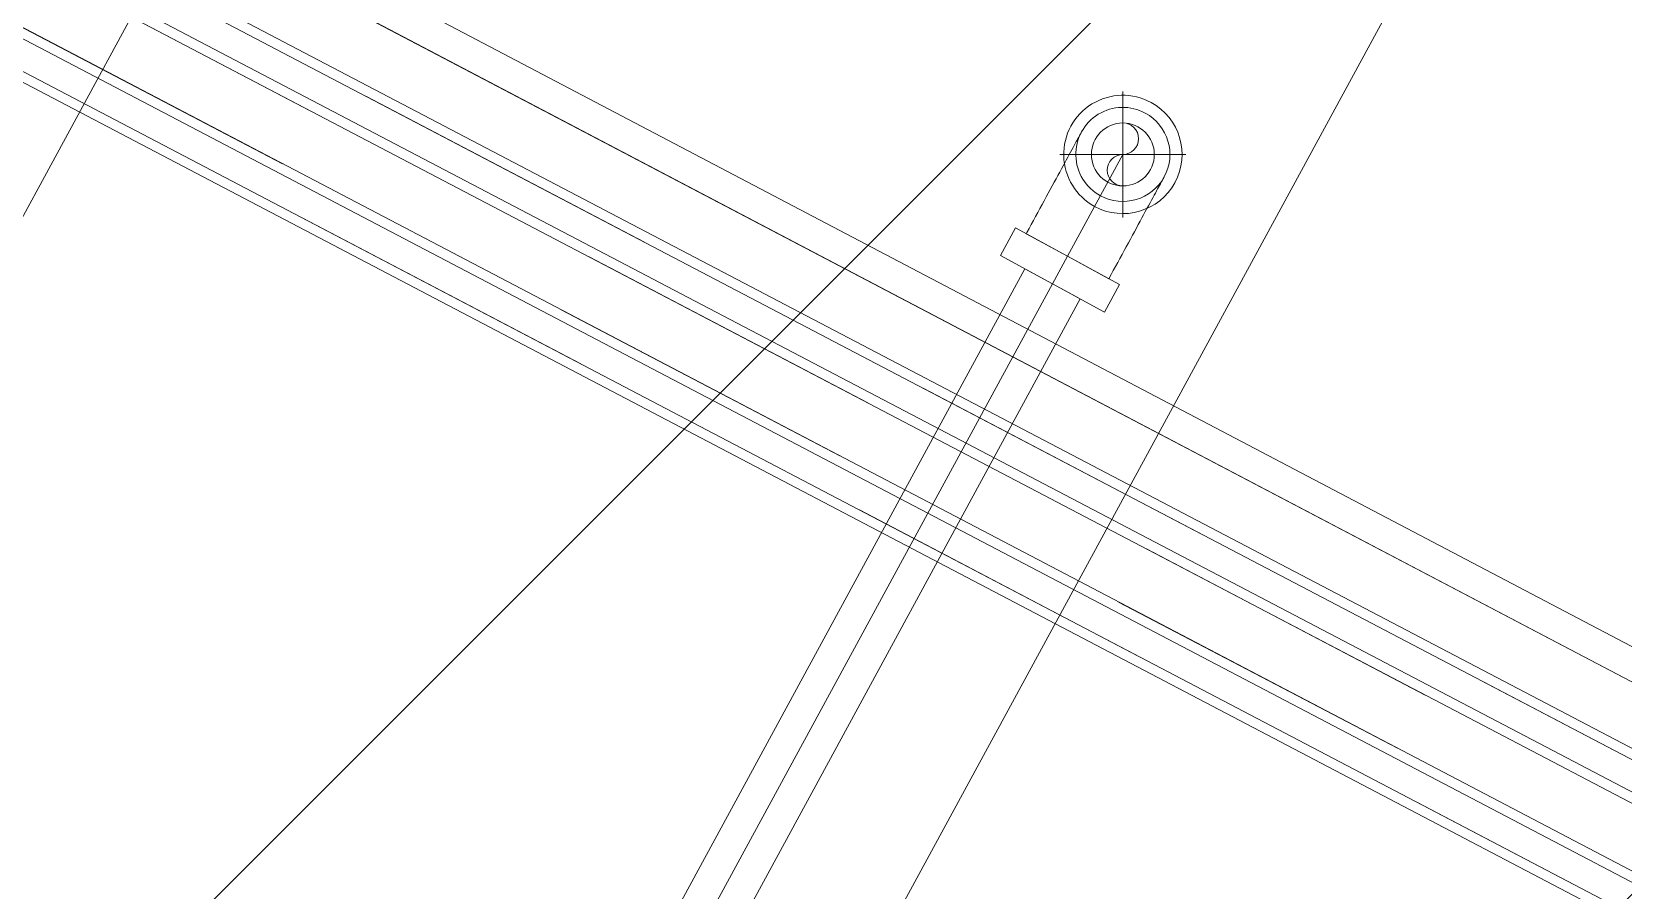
# Model space of a CAD drawing. Header units: metres. Extents: x -207 to 246, y -187 to 169.
# Drawn here: x 11.484 to 11.99, y 99.102 to 99.375 of the extents above; entities that cross this region are included whole.
import ezdxf

# ---------------------------------------------------------------- set-up
doc = ezdxf.new("R2010")
doc.units = ezdxf.units.M
doc.linetypes.add('Hidden', pattern=[0.007144, 0.004763, -0.002381])
for name, color, linetype, lineweight in [('A-FLOR', 7, 'Continuous', 9), ('A-ROOF-PATT', 7, 'Continuous', 9), ('I-WALL', 7, 'Continuous', 9), ('P-PIPE', 7, 'Continuous', 9), ('P-PIPE-CNTR', 7, 'Continuous', 9), ('S-BEAM', 7, 'Continuous', 9)]:
    doc.layers.add(name, color=color, linetype=linetype, lineweight=lineweight)
doc.layers.add('PR10-ARQ-PL-001-Emplazamiento-C-1_dwg', color=7, linetype='Continuous', lineweight=9, true_color=0x767676)

# ---------------------------------------------------------------- blocks, each defined once
blk = doc.blocks.new('M_HSS Rectangular - HSS50_8X25_4X3_2-2119583-PLANTA SUPERFICIES')
at = {"layer": 'S-BEAM'}
for p, q in [((1.1933, 0.0127), (-1.1918, 0.0127)), ((1.1933, 0.00952), (-1.1918, 0.00952)), ((-1.1918, -0.00952), (1.1933, -0.00952)), ((-1.1918, -0.0127), (1.1933, -0.0127))]:
    blk.add_line(p, q, dxfattribs=at)
at = {"layer": 'S-BEAM', "linetype": 'Hidden'}
for p, q in [((1.1933, 0.00952), (-1.1918, 0.00952)), ((1.1933, -0.00952), (-1.1918, -0.00952))]:
    blk.add_line(p, q, dxfattribs=at)
blk = doc.blocks.new('M_HSS Rectangular - 5 x 5 cm-2120839-PLANTA SUPERFICIES')
at = {"layer": 'S-BEAM'}
for p, q in [((1.1932, 0.025), (-1.1917, 0.025)), ((1.1932, 0.02182), (-1.1917, 0.02182)), ((-1.1917, -0.02182), (1.1932, -0.02182)), ((-1.1917, -0.025), (1.1932, -0.025))]:
    blk.add_line(p, q, dxfattribs=at)
at = {"layer": 'S-BEAM', "linetype": 'Hidden'}
for p, q in [((1.1932, 0.02182), (-1.1917, 0.02182)), ((1.1932, -0.02182), (-1.1917, -0.02182))]:
    blk.add_line(p, q, dxfattribs=at)
blk = doc.blocks.new('Plastico - Codo - PL - Codo-V78-PLANTA SUPERFICIES')
at = {"layer": 'P-PIPE'}
for p, q in [((12.19418, 98.74322), (12.18548, 98.72656)), ((12.20305, 98.73859), (12.19418, 98.74322)), ((12.19434, 98.72193), (12.20305, 98.73859)), ((12.20126, 98.73518), (12.19434, 98.72193)), ((12.18548, 98.72656), (12.17677, 98.7099)), ((12.18563, 98.70527), (12.19434, 98.72193)), ((12.19434, 98.72193), (12.18742, 98.70868)), ((12.17677, 98.7099), (12.18563, 98.70527))]:
    blk.add_line(p, q, dxfattribs=at)
at = {"layer": 'P-PIPE', "flags": 128}
for points in [[(12.23389, 98.71813), (12.23387, 98.71814), (12.23379, 98.71818), (12.23366, 98.71825), (12.23348, 98.71835), (12.23324, 98.71847), (12.23296, 98.71862), (12.23262, 98.71879), (12.23224, 98.719), (12.2318, 98.71922), (12.23132, 98.71948), (12.23079, 98.71975), (12.23021, 98.72006), (12.22958, 98.72038), (12.22891, 98.72073), (12.22819, 98.72111), (12.22744, 98.7215), (12.22664, 98.72192), (12.22579, 98.72236), (12.22491, 98.72282), (12.224, 98.7233), (12.22304, 98.7238), (12.22205, 98.72432), (12.22103, 98.72485), (12.21998, 98.7254), (12.21889, 98.72597), (12.21778, 98.72655), (12.21664, 98.72714), (12.21548, 98.72775), (12.21429, 98.72837), (12.21309, 98.729), (12.21186, 98.72964), (12.21062, 98.73029), (12.20936, 98.73095), (12.20809, 98.73161), (12.20681, 98.73228), (12.20552, 98.73296), (12.20422, 98.73363), (12.20292, 98.73431), (12.20162, 98.73499), (12.20126, 98.73518)], [(12.18742, 98.70868), (12.18872, 98.708), (12.19003, 98.70732), (12.19132, 98.70664), (12.19262, 98.70596), (12.1939, 98.70529), (12.19517, 98.70463), (12.19643, 98.70397), (12.19768, 98.70332), (12.19891, 98.70267), (12.20012, 98.70204), (12.20132, 98.70142), (12.20248, 98.70081), (12.20363, 98.70021), (12.20475, 98.69962), (12.20584, 98.69905), (12.2069, 98.6985), (12.20793, 98.69796), (12.20893, 98.69744), (12.2099, 98.69693), (12.21082, 98.69645), (12.21171, 98.69598), (12.21257, 98.69554), (12.21338, 98.69511), (12.21415, 98.69471), (12.21487, 98.69433), (12.21556, 98.69398), (12.21619, 98.69364), (12.21679, 98.69333), (12.21733, 98.69305), (12.21783, 98.69279), (12.21828, 98.69255), (12.21868, 98.69235), (12.21902, 98.69216), (12.21932, 98.69201), (12.21957, 98.69188), (12.21977, 98.69177), (12.21991, 98.6917), (12.22, 98.69165), (12.22004, 98.69163)]]:
    blk.add_lwpolyline(points, dxfattribs=at)
at = {"layer": 'P-PIPE'}
for radius, start, end in [(0.0188, 332.4113, 152.4113), (0.0188, 332.4113, 152.4113), (0.01495, 332.4113, 152.4113), (0.0188, 152.4113, 332.4113), (0.0188, 152.4113, 332.4113), (0.01495, 152.4113, 332.4113)]:
    blk.add_arc((12.22697, 98.70488), radius, start, end, dxfattribs=at)
blk = doc.blocks.new('YADRAN_LASQUEMAS_ARQ_MO_006_E02_rvt-1-PLANTA SUPERFICIES')
at = {"layer": 'A-ROOF-PATT', "true_color": 0x008040}
h = blk.add_hatch(dxfattribs=at)
h.set_pattern_fill('FP_66', color=116, style=0, pattern_type=2)
h.set_pattern_definition([(241.477, (-33.576, 19.343), (0.3075189, -0.167129), [])])
h.paths.add_polyline_path([(13.59611, 95.63967), (14.80632, 97.86641), (10.40577, 100.25805), (9.63371, 98.8375), (9.67519, 98.84365), (9.79075, 98.84365), (9.79075, 97.70784), (9.85962, 97.67041), (10.96967, 97.67041), (10.96399, 97.55485), (10.94701, 97.44041), (10.9189, 97.32819), (10.87993, 97.21925), (10.84103, 97.13702), (10.96967, 97.06711)])
at = {"layer": 'A-FLOR'}
for p, q in [((10.29333, 100.0608), (14.69858, 97.74645)), ((14.69858, 97.74645), (10.29333, 100.0608))]:
    blk.add_line(p, q, dxfattribs=at)
at = {"layer": 'I-WALL'}
for p, q in [((10.2981, 100.06959), (14.7122, 97.75059)), ((14.7122, 97.75059), (10.2981, 100.06959)), ((10.29333, 100.0608), (14.69858, 97.74645)), ((14.70743, 97.7418), (10.29333, 100.0608))]:
    blk.add_line(p, q, dxfattribs=at)
at = {"layer": 'P-PIPE'}
for p, q in [((11.7994, 99.29954), (11.66627, 99.05457)), ((11.80819, 99.29477), (11.7994, 99.29954)), ((11.80819, 99.29477), (11.7994, 99.29954)), ((11.68384, 99.04502), (11.81698, 99.28999)), ((11.81698, 99.28999), (11.80819, 99.29477)), ((11.81698, 99.28999), (11.80819, 99.29477))]:
    blk.add_line(p, q, dxfattribs=at)
at = {"layer": 'P-PIPE', "color": 96, "true_color": 0x007f00}
for centre, radius, start, end in [((11.83054, 99.3359), 0.01, 0, 180), ((11.83054, 99.3409), 0.005, 270, 90), ((11.83054, 99.3359), 0.01, 180, 0), ((11.83054, 99.3309), 0.005, 90, 270)]:
    blk.add_arc(centre, radius, start, end, dxfattribs=at)
at = {"layer": 'P-PIPE-CNTR'}
for p, q in [((11.83054, 99.3159), (11.83054, 99.3559)), ((11.81054, 99.3359), (11.85054, 99.3359)), ((11.83054, 99.3359), (11.81296, 99.30355)), ((11.80819, 99.29477), (11.81296, 99.30355)), ((11.67505, 99.0498), (11.80819, 99.29477)), ((11.67505, 99.0498), (11.80819, 99.29477))]:
    blk.add_line(p, q, dxfattribs=at)
at = {"layer": 'P-PIPE', "lineweight": 9, "rotation": 89.06521978446838}
blk.add_blockref('Plastico - Codo - PL - Codo-V78-PLANTA SUPERFICIES', (110.32281, 85.50026), dxfattribs=at)
at = {"layer": 'S-BEAM', "lineweight": 9}
for name, rotation in [('M_HSS Rectangular - 5 x 5 cm-2120839-PLANTA SUPERFICIES', 152.3383401739477), ('M_HSS Rectangular - HSS50_8X25_4X3_2-2119583-PLANTA SUPERFICIES', 332.3383401739477)]:
    blk.add_blockref(name, (11.3967, 99.43111), dxfattribs=dict(at, rotation=rotation))
blk = doc.blocks.new('PR10-ARQ-PL-001-Emplazamiento-C-1_dwg-674643-PLANTA SUPERFICIES')
at = {"lineweight": 9, "true_color": 0x0000ff}
h = blk.add_hatch(dxfattribs=at)
h.set_pattern_fill('FP_4', color=5, style=0, pattern_type=2)
h.set_pattern_definition([(45, (0, 0), (-0.2245064, 0.2245064), [])])
h.paths.add_polyline_path([(9.79075, 97.67041), (9.78188, 97.67041), (9.7452, 97.6124), (9.79075, 97.58829)])
h.paths.add_polyline_path([(14.752, 94.9625), (16.0509, 97.4952), (11.1803, 99.8818), (9.79075, 97.67041), (10.96967, 97.67041), (10.96399, 97.55485), (10.94701, 97.44041), (10.9189, 97.32819), (10.87993, 97.21925), (10.79558, 97.05647), (13.56851, 95.58888)])

msp = doc.modelspace()

# ---------------------------------------------------------------- block references
at = {"lineweight": 5}
msp.add_blockref('YADRAN_LASQUEMAS_ARQ_MO_006_E02_rvt-1-PLANTA SUPERFICIES', (0, 0), dxfattribs=at)
at = {"layer": 'PR10-ARQ-PL-001-Emplazamiento-C-1_dwg', "color": 7}
msp.add_blockref('PR10-ARQ-PL-001-Emplazamiento-C-1_dwg-674643-PLANTA SUPERFICIES', (0, 0), dxfattribs=at)

doc.saveas('drawing.dxf')
